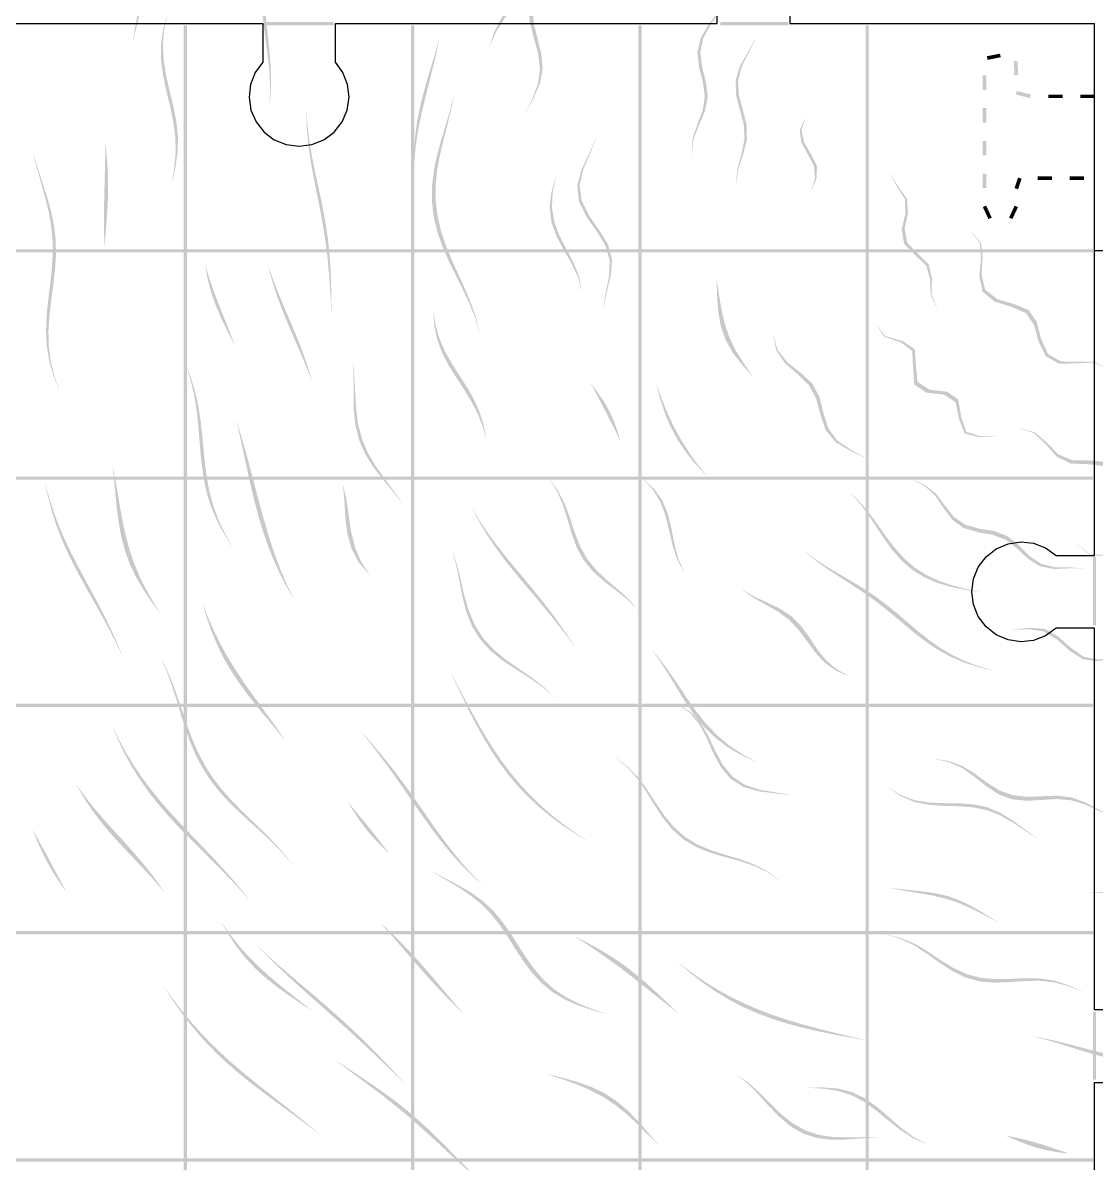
# Model space of a CAD drawing. Header units: millimetres. Extents: x 0 to 382, y 0 to 382.
# Drawn here: x 69.4 to 179.6, y 85.7 to 202.9 of the extents above; entities that cross this region are included whole.
import ezdxf

# ---------------------------------------------------------------- set-up
doc = ezdxf.new("R2010")
doc.units = ezdxf.units.MM
doc.layers.add('CUT', color=1, linetype='Continuous')
doc.layers.add('RASTER', color=7, linetype='Continuous')

msp = doc.modelspace()

# ---------------------------------------------------------------- hatches: boundary and pattern name
at = {"layer": 'RASTER'}
for points in [[(94.706, 194.575), (94.759, 196.085), (94.708, 197.603), (94.569, 199.133), (94.372, 200.677), (94.16, 202.233), (93.979, 203.798), (93.876, 205.364), (93.891, 206.921), (94.052, 208.459), (94.37, 209.97), (94.841, 211.448), (95.443, 212.892), (96.141, 214.303), (96.892, 215.69), (97.649, 217.062), (98.366, 218.435), (98.384, 218.429), (97.73, 217.04), (97.035, 215.652), (96.341, 214.254), (95.693, 212.835), (95.132, 211.387), (94.693, 209.907), (94.395, 208.398), (94.241, 206.864), (94.221, 205.313), (94.306, 203.756), (94.456, 202.199), (94.627, 200.651), (94.774, 199.116), (94.855, 197.593), (94.843, 196.08), (94.724, 194.574)], [(121.044, 193.686), (121.741, 195.183), (122.29, 196.665), (122.489, 198.164), (122.3, 199.709), (121.866, 201.306), (121.448, 202.931), (121.317, 204.531), (121.637, 206.053), (122.401, 207.47), (123.431, 208.799), (124.457, 210.099), (125.23, 211.448), (125.625, 212.907), (125.693, 214.487), (125.711, 214.48), (125.728, 212.873), (125.415, 211.391), (124.717, 210.025), (123.754, 208.715), (122.772, 207.382), (122.039, 205.967), (121.731, 204.451), (121.854, 202.862), (122.244, 201.251), (122.631, 199.667), (122.757, 198.136), (122.483, 196.649), (121.849, 195.177), (121.062, 193.686)], [(80.645, 200.977), (80.916, 202.518), (81.189, 204.055), (81.465, 205.589), (81.745, 207.12), (82.026, 208.65), (82.307, 210.179), (82.583, 211.708), (82.849, 213.24), (82.867, 213.236), (82.709, 211.684), (82.525, 210.141), (82.306, 208.605), (82.046, 207.076), (81.745, 205.552), (81.408, 204.029), (81.043, 202.504), (80.664, 200.975)], [(117.317, 200.497), (117.782, 201.944), (118.516, 203.337), (119.373, 204.686), (120.188, 206.019), (120.817, 207.374), (121.18, 208.783), (121.28, 210.264), (121.298, 210.259), (121.352, 208.74), (121.114, 207.305), (120.555, 205.942), (119.742, 204.616), (118.816, 203.286), (117.958, 201.919), (117.335, 200.494)], [(138.079, 189.433), (138.143, 190.926), (138.639, 192.404), (139.193, 193.853), (139.426, 195.302), (139.227, 196.791), (138.833, 198.327), (138.658, 199.861), (138.993, 201.319), (139.796, 202.67), (140.726, 203.96), (141.386, 205.293), (141.404, 205.287), (140.83, 203.933), (139.981, 202.628), (139.246, 201.27), (138.96, 199.811), (139.161, 198.282), (139.556, 196.755), (139.732, 195.277), (139.45, 193.84), (138.828, 192.399), (138.251, 190.926), (138.097, 189.433)], [(84.665, 186.449), (84.927, 188.021), (85.06, 189.581), (85.025, 191.137), (84.822, 192.697), (84.492, 194.267), (84.11, 195.85), (83.769, 197.444), (83.558, 199.042), (83.547, 200.631), (83.769, 202.201), (84.213, 203.742), (84.231, 203.74), (83.88, 202.189), (83.744, 200.613), (83.827, 199.022), (84.088, 197.425), (84.457, 195.835), (84.839, 194.257), (85.142, 192.692), (85.295, 191.137), (85.258, 189.584), (85.039, 188.024), (84.683, 186.45)], [(94.304, 202.974), (101.309, 202.974), (101.309, 202.648), (94.304, 202.648)], [(141.004, 202.974), (148.009, 202.974), (148.009, 202.648), (141.004, 202.648)], [(85.898, 202.648), (86.224, 202.648), (86.224, 179.624), (85.898, 179.624)], [(109.248, 202.648), (109.574, 202.648), (109.574, 179.624), (109.248, 179.624)], [(132.598, 202.648), (132.924, 202.648), (132.924, 179.624), (132.598, 179.624)], [(155.948, 202.648), (156.274, 202.648), (156.274, 179.624), (155.948, 179.624)], [(109.565, 188.48), (109.571, 189.925), (109.678, 191.368), (109.88, 192.806), (110.164, 194.234), (110.513, 195.651), (110.906, 197.055), (111.32, 198.447), (111.731, 199.829), (112.117, 201.205), (112.135, 201.202), (111.85, 199.816), (111.527, 198.428), (111.179, 197.035), (110.821, 195.634), (110.473, 194.222), (110.154, 192.8), (109.886, 191.367), (109.69, 189.926), (109.583, 188.481)], [(142.607, 186.317), (142.766, 187.859), (143.187, 189.394), (143.495, 190.899), (143.431, 192.394), (143.039, 193.914), (142.637, 195.465), (142.589, 197.007), (143.052, 198.486), (143.858, 199.887), (144.638, 201.258), (144.657, 201.254), (143.963, 199.867), (143.238, 198.458), (142.839, 196.977), (142.928, 195.439), (143.345, 193.896), (143.723, 192.386), (143.747, 190.9), (143.375, 189.401), (142.873, 187.867), (142.626, 186.319)], [(168.47, 199.085), (169.831, 199.359), (169.757, 199.725), (168.396, 199.452)], [(171.171, 198.956), (171.242, 197.509), (171.615, 197.528), (171.544, 198.975)], [(168.346, 195.993), (168.346, 197.487), (167.973, 197.487), (167.973, 195.993)], [(171.384, 195.521), (172.845, 195.158), (172.936, 195.52), (171.474, 195.884)], [(116.263, 171.208), (115.795, 172.668), (115.212, 174.107), (114.541, 175.537), (113.823, 176.975), (113.112, 178.431), (112.465, 179.915), (111.935, 181.43), (111.566, 182.976), (111.384, 184.545), (111.395, 186.128), (111.584, 187.715), (111.916, 189.295), (112.344, 190.86), (112.811, 192.408), (113.258, 193.939), (113.636, 195.459), (113.654, 195.458), (113.352, 193.936), (112.978, 192.406), (112.579, 190.861), (112.21, 189.302), (111.925, 187.73), (111.772, 186.152), (111.782, 184.578), (111.971, 183.017), (112.332, 181.479), (112.838, 179.968), (113.449, 178.486), (114.111, 177.027), (114.77, 175.584), (115.376, 174.143), (115.887, 172.691), (116.282, 171.213)], [(174.718, 195.152), (176.18, 195.152), (176.18, 195.526), (174.718, 195.526)], [(178.007, 195.152), (179.469, 195.152), (179.469, 195.526), (178.007, 195.526)], [(101.062, 173.246), (100.974, 174.73), (100.881, 176.208), (100.766, 177.677), (100.618, 179.139), (100.429, 180.594), (100.199, 182.046), (99.934, 183.498), (99.646, 184.953), (99.353, 186.413), (99.073, 187.881), (98.828, 189.358), (98.638, 190.841), (98.521, 192.329), (98.49, 193.819), (98.509, 193.819), (98.605, 192.328), (98.783, 190.841), (99.028, 189.361), (99.319, 187.89), (99.633, 186.428), (99.948, 184.973), (100.243, 183.524), (100.5, 182.076), (100.708, 180.627), (100.862, 179.171), (100.964, 177.707), (101.024, 176.231), (101.056, 174.745), (101.08, 173.25)], [(168.346, 192.63), (168.346, 194.125), (167.973, 194.125), (167.973, 192.63)], [(150.359, 185.641), (150.745, 186.932), (150.65, 188.156), (150.02, 189.358), (149.334, 190.593), (149.178, 191.861), (149.728, 193.105), (149.747, 193.104), (149.355, 191.858), (149.627, 190.597), (150.356, 189.372), (150.942, 188.178), (150.922, 186.95), (150.377, 185.643)], [(128.984, 173.395), (129.233, 175.144), (129.587, 176.883), (129.65, 178.523), (129.195, 180.051), (128.285, 181.519), (127.243, 183.004), (126.49, 184.561), (126.324, 186.193), (126.771, 187.859), (127.563, 189.506), (128.28, 191.112), (128.299, 191.112), (127.666, 189.509), (126.951, 187.868), (126.568, 186.212), (126.779, 184.591), (127.555, 183.044), (128.596, 181.566), (129.481, 180.102), (129.89, 178.572), (129.763, 176.923), (129.333, 175.17), (129.002, 173.4)], [(77.737, 179.888), (77.703, 181.408), (77.695, 182.928), (77.71, 184.446), (77.744, 185.963), (77.784, 187.477), (77.82, 188.988), (77.837, 190.498), (77.855, 190.498), (77.999, 188.992), (78.092, 187.487), (78.123, 185.98), (78.089, 184.469), (78.002, 182.95), (77.881, 181.424), (77.755, 179.89)], [(168.346, 189.268), (168.346, 190.762), (167.973, 190.762), (167.973, 189.268)], [(73.071, 165.212), (72.49, 166.659), (72.068, 168.143), (71.821, 169.662), (71.741, 171.209), (71.8, 172.772), (71.954, 174.341), (72.146, 175.906), (72.319, 177.458), (72.419, 178.994), (72.41, 180.514), (72.271, 182.02), (72.006, 183.519), (71.639, 185.017), (71.215, 186.521), (70.786, 188.033), (70.412, 189.556), (70.43, 189.557), (70.869, 188.035), (71.36, 186.526), (71.842, 185.028), (72.258, 183.535), (72.564, 182.043), (72.733, 180.543), (72.761, 179.029), (72.666, 177.498), (72.487, 175.949), (72.275, 174.386), (72.091, 172.817), (71.99, 171.25), (72.02, 169.698), (72.211, 168.17), (72.572, 166.675), (73.09, 165.216)], [(163.291, 173.565), (162.627, 174.898), (162.575, 176.534), (162.181, 177.946), (161.036, 179.034), (159.899, 180.188), (159.65, 181.673), (160.032, 183.3), (159.985, 184.768), (159.148, 186.089), (158.384, 187.475), (158.403, 187.477), (159.263, 186.107), (160.186, 184.809), (160.299, 183.367), (159.957, 181.765), (160.215, 180.298), (161.333, 179.154), (162.431, 178.06), (162.757, 176.628), (162.728, 174.955), (163.307, 173.575)], [(126.782, 175.362), (126.38, 176.794), (125.725, 178.18), (124.931, 179.558), (124.181, 180.968), (123.66, 182.431), (123.486, 183.946), (123.667, 185.491), (124.096, 187.037), (124.114, 187.038), (123.799, 185.502), (123.713, 183.97), (123.95, 182.468), (124.492, 181.015), (125.219, 179.608), (125.948, 178.224), (126.509, 176.823), (126.8, 175.367)], [(168.346, 185.906), (168.346, 187.4), (167.973, 187.4), (167.973, 185.906)], [(171.617, 186.992), (171.251, 185.903), (171.606, 185.784), (171.971, 186.874)], [(175.083, 187.12), (173.621, 187.12), (173.621, 186.746), (175.083, 186.746)], [(178.373, 187.12), (176.911, 187.12), (176.911, 186.746), (178.373, 186.746)], [(168.905, 182.88), (168.329, 184.117), (167.99, 183.959), (168.567, 182.722)], [(171.26, 184.107), (170.683, 182.881), (171.021, 182.722), (171.598, 183.948)], [(180.682, 167.415), (179.36, 167.99), (177.639, 167.898), (175.837, 167.874), (174.465, 168.618), (173.72, 170.157), (173.239, 171.864), (172.399, 173.082), (170.919, 173.714), (169.192, 174.255), (167.961, 175.275), (167.62, 176.892), (167.803, 178.718), (167.686, 180.282), (166.762, 181.458), (166.779, 181.465), (167.785, 180.327), (167.974, 178.81), (167.852, 177.032), (168.238, 175.465), (169.496, 174.489), (171.232, 173.984), (172.704, 173.376), (173.521, 172.167), (173.965, 170.452), (174.664, 168.888), (175.986, 168.1), (177.736, 168.066), (179.409, 168.087), (180.69, 167.432)], [(62.548, 179.624), (86.224, 179.624), (86.224, 179.298), (62.548, 179.298)], [(85.898, 179.624), (109.574, 179.624), (109.574, 179.298), (85.898, 179.298)], [(85.898, 179.298), (86.224, 179.298), (86.224, 156.274), (85.898, 156.274)], [(109.248, 179.624), (132.924, 179.624), (132.924, 179.298), (109.248, 179.298)], [(109.248, 179.298), (109.574, 179.298), (109.574, 156.274), (109.248, 156.274)], [(132.598, 179.624), (156.274, 179.624), (156.274, 179.298), (132.598, 179.298)], [(132.598, 179.298), (132.924, 179.298), (132.924, 156.274), (132.598, 156.274)], [(155.948, 179.624), (179.298, 179.624), (179.298, 179.298), (155.948, 179.298)], [(155.948, 179.298), (156.274, 179.298), (156.274, 156.274), (155.948, 156.274)], [(91.087, 169.829), (90.415, 171.143), (89.768, 172.473), (89.187, 173.825), (88.705, 175.202), (88.339, 176.603), (88.094, 178.024), (88.112, 178.026), (88.517, 176.628), (88.998, 175.248), (89.522, 173.882), (90.06, 172.527), (90.591, 171.178), (91.105, 169.833)], [(99.065, 166.048), (98.504, 167.5), (97.897, 168.948), (97.266, 170.399), (96.635, 171.859), (96.03, 173.336), (95.473, 174.831), (94.984, 176.346), (94.578, 177.881), (94.597, 177.884), (95.121, 176.367), (95.709, 174.871), (96.332, 173.392), (96.96, 171.926), (97.566, 170.465), (98.13, 169.003), (98.638, 167.535), (99.083, 166.053)], [(144.374, 166.547), (143.301, 167.703), (142.335, 168.936), (141.571, 170.277), (141.062, 171.728), (140.793, 173.262), (140.69, 174.833), (140.639, 176.397), (140.657, 176.402), (140.896, 174.9), (141.147, 173.387), (141.494, 171.896), (141.999, 170.457), (142.676, 169.091), (143.496, 167.798), (144.39, 166.555)], [(116.964, 160.169), (116.571, 161.522), (116.051, 162.822), (115.398, 164.075), (114.642, 165.3), (113.84, 166.523), (113.069, 167.77), (112.407, 169.061), (111.915, 170.406), (111.626, 171.806), (111.535, 173.249), (111.553, 173.253), (111.76, 171.839), (112.153, 170.469), (112.727, 169.15), (113.44, 167.881), (114.227, 166.646), (115.008, 165.424), (115.711, 164.187), (116.282, 162.909), (116.7, 161.573), (116.981, 160.177)], [(169.518, 160.456), (167.676, 160.315), (166.133, 160.682), (165.541, 162.199), (165.199, 163.901), (164.023, 164.686), (162.182, 164.898), (160.941, 165.732), (160.814, 167.474), (160.738, 169.164), (159.586, 170.053), (157.872, 170.636), (157.055, 171.825), (157.072, 171.834), (157.981, 170.704), (159.778, 170.182), (160.997, 169.351), (161.12, 167.712), (161.27, 166.009), (162.512, 165.197), (164.331, 164.987), (165.466, 164.181), (165.753, 162.439), (166.28, 160.861), (167.754, 160.418), (169.529, 160.472)], [(155.886, 158.206), (154.345, 158.942), (152.874, 159.794), (151.849, 161.035), (151.299, 162.621), (150.871, 164.251), (150.133, 165.647), (148.966, 166.787), (147.684, 167.897), (146.768, 169.233), (146.437, 170.85), (146.454, 170.858), (146.889, 169.293), (147.896, 168.011), (149.247, 166.949), (150.455, 165.847), (151.201, 164.472), (151.606, 162.841), (152.106, 161.232), (153.061, 159.946), (154.447, 159.032), (155.9, 158.219)], [(90.868, 149.084), (90.046, 150.357), (89.33, 151.679), (88.742, 153.053), (88.289, 154.479), (87.963, 155.945), (87.741, 157.442), (87.59, 158.953), (87.47, 160.464), (87.338, 161.963), (87.159, 163.442), (86.904, 164.895), (86.559, 166.325), (86.126, 167.735), (86.144, 167.739), (86.654, 166.348), (87.071, 164.938), (87.39, 163.503), (87.619, 162.042), (87.786, 160.557), (87.923, 159.056), (88.072, 157.55), (88.274, 156.052), (88.564, 154.577), (88.966, 153.137), (89.491, 151.741), (90.137, 150.393), (90.885, 149.092)], [(108.325, 153.515), (107.364, 154.76), (106.343, 155.995), (105.363, 157.263), (104.527, 158.6), (103.907, 160.026), (103.528, 161.538), (103.362, 163.112), (103.331, 164.716), (103.331, 166.314), (103.256, 167.877), (103.274, 167.882), (103.436, 166.344), (103.513, 164.771), (103.605, 163.19), (103.809, 161.632), (104.2, 160.131), (104.804, 158.705), (105.6, 157.356), (106.518, 156.067), (107.464, 154.804), (108.342, 153.522)], [(130.722, 159.948), (130.249, 160.944), (129.753, 161.928), (129.249, 162.908), (128.741, 163.889), (128.228, 164.871), (127.701, 165.851), (127.718, 165.857), (128.404, 164.945), (129.032, 164.017), (129.58, 163.059), (130.04, 162.064), (130.42, 161.029), (130.739, 159.957)], [(139.574, 156.381), (138.512, 157.515), (137.533, 158.714), (136.666, 159.989), (135.929, 161.342), (135.326, 162.763), (134.843, 164.235), (134.452, 165.738), (134.469, 165.746), (134.974, 164.298), (135.546, 162.875), (136.196, 161.486), (136.929, 160.139), (137.744, 158.841), (138.635, 157.593), (139.589, 156.392)], [(97.153, 143.742), (96.42, 145.024), (95.747, 146.337), (95.135, 147.679), (94.585, 149.049), (94.095, 150.442), (93.66, 151.855), (93.27, 153.281), (92.917, 154.717), (92.59, 156.157), (92.277, 157.597), (91.968, 159.033), (91.652, 160.462), (91.321, 161.884), (91.339, 161.889), (91.769, 160.498), (92.177, 159.1), (92.567, 157.695), (92.944, 156.283), (93.314, 154.865), (93.689, 153.443), (94.076, 152.023), (94.486, 150.606), (94.929, 149.199), (95.414, 147.806), (95.946, 146.43), (96.53, 145.078), (97.17, 143.751)], [(194.574, 155.809), (193.019, 155.011), (191.395, 154.799), (189.781, 155.346), (188.208, 155.851), (186.583, 155.688), (184.885, 155.296), (183.266, 155.549), (181.828, 156.508), (180.405, 157.35), (178.78, 157.547), (177.06, 157.603), (175.586, 158.309), (174.432, 159.618), (173.231, 160.737), (171.686, 161.269), (171.696, 161.284), (173.289, 160.836), (174.528, 159.799), (175.709, 158.569), (177.199, 157.934), (178.924, 157.937), (180.543, 157.783), (181.952, 156.966), (183.369, 156.012), (184.963, 155.743), (186.636, 156.099), (188.238, 156.209), (189.792, 155.633), (191.393, 155.004), (193.013, 155.125), (194.573, 155.828)], [(83.453, 142.25), (82.566, 143.431), (81.74, 144.647), (81.004, 145.907), (80.381, 147.217), (79.88, 148.577), (79.499, 149.98), (79.224, 151.418), (79.029, 152.877), (78.882, 154.344), (78.745, 155.807), (78.584, 157.255), (78.602, 157.26), (78.885, 155.851), (79.133, 154.427), (79.372, 152.994), (79.632, 151.562), (79.939, 150.142), (80.318, 148.744), (80.783, 147.377), (81.34, 146.045), (81.984, 144.75), (82.701, 143.49), (83.47, 142.257)], [(62.548, 156.274), (86.224, 156.274), (86.224, 155.948), (62.548, 155.948)], [(85.898, 156.274), (109.574, 156.274), (109.574, 155.948), (85.898, 155.948)], [(85.898, 155.948), (86.224, 155.948), (86.224, 132.924), (85.898, 132.924)], [(109.248, 156.274), (132.924, 156.274), (132.924, 155.948), (109.248, 155.948)], [(109.248, 155.948), (109.574, 155.948), (109.574, 132.924), (109.248, 132.924)], [(132.527, 142.604), (131.473, 143.64), (130.288, 144.584), (129.067, 145.519), (127.929, 146.534), (126.978, 147.691), (126.258, 149.004), (125.736, 150.435), (125.312, 151.911), (124.859, 153.353), (124.271, 154.707), (123.506, 155.963), (123.522, 155.972), (124.374, 154.763), (125.039, 153.456), (125.555, 152.055), (126.021, 150.613), (126.564, 149.202), (127.28, 147.895), (128.204, 146.728), (129.294, 145.687), (130.453, 144.71), (131.564, 143.713), (132.541, 142.616)], [(132.598, 156.274), (156.274, 156.274), (156.274, 155.948), (132.598, 155.948)], [(132.598, 155.948), (132.924, 155.948), (132.924, 132.924), (132.598, 132.924)], [(137.261, 146.496), (136.565, 147.816), (136.091, 149.292), (135.735, 150.826), (135.363, 152.318), (134.849, 153.688), (134.113, 154.9), (133.136, 155.964), (133.152, 155.974), (134.234, 154.977), (135.052, 153.823), (135.608, 152.488), (135.976, 151.002), (136.285, 149.439), (136.677, 147.905), (137.276, 146.508)], [(155.948, 156.274), (179.298, 156.274), (179.298, 155.948), (155.948, 155.948)], [(155.948, 155.948), (156.274, 155.948), (156.274, 132.924), (155.948, 132.924)], [(178.373, 146.825), (176.878, 146.84), (175.325, 146.773), (173.869, 147.053), (172.612, 147.84), (171.494, 148.893), (170.331, 149.788), (168.975, 150.293), (167.466, 150.561), (166.016, 150.985), (164.831, 151.85), (163.918, 153.089), (163.062, 154.353), (162.002, 155.32), (160.675, 155.971), (160.688, 155.985), (162.07, 155.404), (163.178, 154.506), (164.074, 153.307), (165.015, 152.125), (166.217, 151.306), (167.672, 150.914), (169.174, 150.661), (170.514, 150.153), (171.654, 149.237), (172.743, 148.145), (173.967, 147.303), (175.39, 146.954), (176.911, 146.942), (178.378, 146.843)], [(79.604, 137.778), (78.965, 139.124), (78.29, 140.454), (77.583, 141.771), (76.852, 143.083), (76.111, 144.394), (75.376, 145.712), (74.664, 147.045), (73.994, 148.398), (73.38, 149.774), (72.835, 151.178), (72.366, 152.607), (71.975, 154.061), (71.657, 155.535), (71.675, 155.54), (72.063, 154.088), (72.521, 152.657), (73.048, 151.249), (73.639, 149.865), (74.284, 148.503), (74.97, 147.161), (75.68, 145.832), (76.398, 144.51), (77.105, 143.189), (77.789, 141.861), (78.439, 140.52), (79.049, 139.163), (79.621, 137.786)], [(104.96, 146.182), (103.895, 147.441), (103.129, 148.858), (102.686, 150.425), (102.49, 152.093), (102.397, 153.786), (102.236, 155.432), (102.253, 155.439), (102.608, 153.875), (102.84, 152.247), (103.084, 150.609), (103.475, 149.023), (104.1, 147.543), (104.977, 146.191)], [(167.681, 144.371), (166.221, 144.633), (164.754, 144.935), (163.325, 145.346), (161.976, 145.921), (160.742, 146.687), (159.64, 147.642), (158.666, 148.753), (157.792, 149.963), (156.976, 151.207), (156.165, 152.424), (155.306, 153.563), (154.363, 154.6), (154.376, 154.613), (155.378, 153.637), (156.287, 152.559), (157.139, 151.398), (157.983, 150.198), (158.869, 149.018), (159.843, 147.923), (160.931, 146.964), (162.14, 146.175), (163.455, 145.559), (164.845, 145.093), (166.27, 144.724), (167.69, 144.388)], [(126.036, 138.837), (125.169, 140.001), (124.28, 141.148), (123.368, 142.279), (122.436, 143.4), (121.491, 144.517), (120.544, 145.64), (119.607, 146.777), (118.695, 147.937), (117.824, 149.127), (117.005, 150.353), (116.251, 151.618), (115.569, 152.922), (115.586, 152.931), (116.339, 151.664), (117.158, 150.437), (118.031, 149.246), (118.944, 148.085), (119.879, 146.946), (120.822, 145.819), (121.757, 144.695), (122.673, 143.565), (123.562, 142.419), (124.42, 141.252), (125.247, 140.062), (126.051, 138.848)], [(203.643, 148.476), (202.051, 147.997), (200.25, 148.472), (198.574, 148.597), (197.072, 147.67), (195.525, 146.66), (193.845, 146.769), (192.164, 147.623), (190.541, 147.828), (188.881, 147.06), (187.181, 146.554), (185.584, 147.246), (184.095, 148.378), (182.496, 148.64), (180.705, 148.128), (179.002, 148.182), (177.633, 149.367), (177.639, 149.385), (179.023, 148.256), (180.737, 148.258), (182.533, 148.822), (184.133, 148.606), (185.617, 147.512), (187.207, 146.849), (188.897, 147.373), (190.545, 148.147), (192.157, 147.936), (193.827, 147.064), (195.498, 146.927), (197.041, 147.898), (198.542, 148.779), (200.222, 148.602), (202.032, 148.072), (203.638, 148.494)], [(123.933, 133.631), (122.765, 134.649), (121.451, 135.563), (120.06, 136.437), (118.685, 137.347), (117.423, 138.363), (116.355, 139.53), (115.524, 140.864), (114.929, 142.347), (114.518, 143.931), (114.204, 145.554), (113.883, 147.15), (113.455, 148.668), (113.471, 148.677), (113.968, 147.199), (114.351, 145.641), (114.717, 144.054), (115.166, 142.499), (115.784, 141.037), (116.62, 139.713), (117.676, 138.544), (118.911, 137.515), (120.245, 136.579), (121.584, 135.669), (122.84, 134.711), (123.947, 133.643)], [(168.989, 136.346), (167.568, 136.687), (166.178, 137.125), (164.837, 137.683), (163.556, 138.365), (162.338, 139.159), (161.175, 140.037), (160.051, 140.963), (158.944, 141.898), (157.832, 142.81), (156.697, 143.679), (155.527, 144.501), (154.327, 145.289), (153.108, 146.065), (151.895, 146.863), (150.717, 147.712), (149.602, 148.639), (149.615, 148.653), (150.78, 147.78), (152.003, 146.985), (153.256, 146.241), (154.506, 145.512), (155.73, 144.767), (156.913, 143.977), (158.054, 143.131), (159.162, 142.23), (160.256, 141.295), (161.361, 140.355), (162.5, 139.451), (163.689, 138.619), (164.938, 137.888), (166.247, 137.274), (167.605, 136.772), (168.996, 136.363)], [(179.298, 148.009), (179.624, 148.009), (179.624, 141.004), (179.298, 141.004)], [(154.225, 135.784), (152.892, 136.336), (151.736, 137.154), (150.763, 138.211), (149.902, 139.394), (149.041, 140.55), (148.073, 141.562), (146.949, 142.393), (145.702, 143.102), (144.435, 143.812), (143.279, 144.652), (143.292, 144.665), (144.544, 143.922), (145.894, 143.305), (147.203, 142.672), (148.362, 141.894), (149.336, 140.905), (150.176, 139.738), (150.991, 138.511), (151.901, 137.379), (152.981, 136.464), (154.235, 135.8)], [(96.296, 129.161), (95.355, 130.32), (94.395, 131.474), (93.436, 132.634), (92.499, 133.814), (91.606, 135.025), (90.776, 136.276), (90.025, 137.573), (89.358, 138.915), (88.776, 140.298), (88.27, 141.715), (87.825, 143.156), (87.842, 143.164), (88.396, 141.775), (88.999, 140.409), (89.661, 139.07), (90.384, 137.763), (91.163, 136.488), (91.99, 135.241), (92.85, 134.018), (93.728, 132.809), (94.607, 131.604), (95.472, 130.395), (96.311, 129.171)], [(181.482, 137.725), (179.819, 137.303), (178.26, 137.502), (176.878, 138.394), (175.602, 139.54), (174.262, 140.358), (172.729, 140.59), (171.05, 140.502), (171.057, 140.519), (172.785, 140.743), (174.349, 140.621), (175.701, 139.866), (176.967, 138.723), (178.324, 137.772), (179.852, 137.461), (181.486, 137.743)], [(144.649, 126.987), (143.179, 127.654), (141.798, 128.456), (140.531, 129.411), (139.388, 130.516), (138.366, 131.752), (137.444, 133.08), (136.589, 134.458), (135.758, 135.838), (134.908, 137.179), (134.002, 138.451), (134.016, 138.464), (135.003, 137.27), (135.922, 136.002), (136.805, 134.683), (137.691, 133.347), (138.62, 132.037), (139.624, 130.793), (140.729, 129.652), (141.941, 128.638), (143.258, 127.758), (144.66, 127.002)], [(97.008, 116.458), (96.037, 117.586), (94.994, 118.662), (93.892, 119.7), (92.759, 120.724), (91.627, 121.759), (90.531, 122.828), (89.507, 123.954), (88.58, 125.149), (87.768, 126.42), (87.072, 127.763), (86.483, 129.165), (85.978, 130.61), (85.523, 132.075), (85.081, 133.538), (84.616, 134.98), (84.094, 136.386), (83.496, 137.749), (83.512, 137.757), (84.165, 136.422), (84.738, 135.044), (85.251, 133.63), (85.734, 132.193), (86.223, 130.751), (86.755, 129.326), (87.36, 127.938), (88.063, 126.605), (88.873, 125.338), (89.788, 124.14), (90.792, 123.005), (91.859, 121.921), (92.956, 120.865), (94.048, 119.815), (95.104, 118.745), (96.1, 117.635), (97.022, 116.47)], [(127.375, 118.797), (126.079, 119.591), (124.817, 120.434), (123.598, 121.333), (122.432, 122.293), (121.325, 123.316), (120.281, 124.404), (119.304, 125.552), (118.393, 126.757), (117.546, 128.011), (116.757, 129.307), (116.018, 130.635), (115.319, 131.984), (114.65, 133.344), (113.999, 134.707), (113.354, 136.063), (113.369, 136.073), (114.063, 134.753), (114.759, 133.426), (115.467, 132.099), (116.199, 130.781), (116.963, 129.479), (117.768, 128.202), (118.622, 126.959), (119.529, 125.758), (120.494, 124.604), (121.517, 123.503), (122.596, 122.457), (123.729, 121.468), (124.91, 120.533), (126.132, 119.65), (127.387, 118.811)], [(62.548, 132.924), (86.224, 132.924), (86.224, 132.598), (62.548, 132.598)], [(85.898, 132.924), (109.574, 132.924), (109.574, 132.598), (85.898, 132.598)], [(85.898, 132.598), (86.224, 132.598), (86.224, 109.574), (85.898, 109.574)], [(109.248, 132.924), (132.924, 132.924), (132.924, 132.598), (109.248, 132.598)], [(109.248, 132.598), (109.574, 132.598), (109.574, 109.574), (109.248, 109.574)], [(132.598, 132.924), (156.274, 132.924), (156.274, 132.598), (132.598, 132.598)], [(132.598, 132.598), (132.924, 132.598), (132.924, 109.574), (132.598, 109.574)], [(148.321, 123.538), (146.644, 123.725), (144.948, 123.935), (143.386, 124.384), (142.078, 125.208), (141.062, 126.417), (140.28, 127.897), (139.595, 129.453), (138.834, 130.88), (137.856, 132.032), (136.599, 132.877), (136.612, 132.891), (137.932, 132.117), (138.965, 131.03), (139.766, 129.659), (140.475, 128.14), (141.262, 126.675), (142.264, 125.457), (143.542, 124.602), (145.061, 124.1), (146.707, 123.82), (148.331, 123.554)], [(155.948, 132.924), (179.298, 132.924), (179.298, 132.598), (155.948, 132.598)], [(155.948, 132.598), (156.274, 132.598), (156.274, 109.574), (155.948, 109.574)], [(92.593, 112.806), (91.596, 113.928), (90.566, 115.027), (89.507, 116.11), (88.428, 117.185), (87.34, 118.261), (86.255, 119.347), (85.186, 120.452), (84.148, 121.584), (83.154, 122.751), (82.214, 123.958), (81.338, 125.208), (80.533, 126.502), (79.802, 127.84), (79.146, 129.218), (78.56, 130.632), (78.577, 130.64), (79.23, 129.264), (79.95, 127.924), (80.738, 126.622), (81.591, 125.36), (82.504, 124.137), (83.468, 122.95), (84.474, 121.796), (85.51, 120.667), (86.562, 119.557), (87.618, 118.457), (88.667, 117.358), (89.697, 116.251), (90.701, 115.13), (91.672, 113.987), (92.608, 112.817)], [(116.541, 114.337), (115.395, 115.39), (114.304, 116.499), (113.268, 117.66), (112.284, 118.867), (111.343, 120.109), (110.435, 121.375), (109.547, 122.652), (108.666, 123.929), (107.78, 125.199), (106.881, 126.454), (105.963, 127.694), (105.025, 128.919), (104.071, 130.134), (104.086, 130.145), (105.106, 128.977), (106.103, 127.798), (107.073, 126.601), (108.011, 125.382), (108.923, 124.139), (109.816, 122.878), (110.701, 121.605), (111.591, 120.33), (112.501, 119.066), (113.444, 117.826), (114.429, 116.62), (115.465, 115.46), (116.554, 114.35)], [(147.097, 114.778), (145.854, 115.624), (144.493, 116.275), (143.023, 116.768), (141.487, 117.186), (139.954, 117.638), (138.498, 118.227), (137.184, 119.026), (136.041, 120.056), (135.061, 121.281), (134.193, 122.623), (133.36, 123.98), (132.476, 125.256), (131.472, 126.383), (130.316, 127.343), (130.329, 127.357), (131.528, 126.444), (132.57, 125.362), (133.487, 124.129), (134.347, 122.808), (135.233, 121.495), (136.222, 120.289), (137.365, 119.269), (138.671, 118.467), (140.11, 117.863), (141.621, 117.385), (143.129, 116.932), (144.568, 116.395), (145.896, 115.694), (147.106, 114.794)], [(181.28, 121.312), (179.875, 121.94), (178.491, 122.583), (177.079, 123.014), (175.603, 123.14), (174.064, 123.048), (172.505, 122.959), (170.996, 123.112), (169.594, 123.637), (168.306, 124.487), (167.083, 125.468), (165.839, 126.335), (164.498, 126.93), (163.039, 127.254), (163.046, 127.271), (164.542, 127.037), (165.915, 126.529), (167.183, 125.739), (168.421, 124.823), (169.715, 124.018), (171.117, 123.518), (172.617, 123.367), (174.161, 123.436), (175.682, 123.486), (177.137, 123.298), (178.529, 122.788), (179.894, 122.055), (181.282, 121.33)], [(83.865, 113.592), (82.848, 114.782), (81.786, 115.945), (80.696, 117.096), (79.603, 118.251), (78.53, 119.428), (77.502, 120.64), (76.541, 121.898), (75.661, 123.21), (74.872, 124.576), (74.888, 124.585), (75.81, 123.297), (76.804, 122.058), (77.85, 120.855), (78.92, 119.676), (79.99, 118.504), (81.036, 117.323), (82.04, 116.119), (82.989, 114.881), (83.88, 113.603)], [(173.639, 119.057), (172.334, 119.883), (171.056, 120.732), (169.762, 121.468), (168.414, 121.996), (166.986, 122.29), (165.483, 122.401), (163.933, 122.441), (162.388, 122.548), (160.909, 122.852), (159.544, 123.431), (158.317, 124.296), (158.325, 124.313), (159.588, 123.526), (160.982, 123.019), (162.484, 122.777), (164.041, 122.714), (165.594, 122.7), (167.092, 122.59), (168.505, 122.275), (169.835, 121.704), (171.106, 120.907), (172.361, 119.983), (173.643, 119.076)], [(106.951, 117.593), (106.146, 118.362), (105.376, 119.162), (104.655, 120.005), (103.988, 120.892), (103.371, 121.817), (102.791, 122.77), (102.806, 122.781), (103.511, 121.928), (104.219, 121.078), (104.918, 120.221), (105.604, 119.353), (106.282, 118.478), (106.966, 117.606)], [(73.776, 113.655), (73.096, 114.624), (72.455, 115.619), (71.866, 116.647), (71.332, 117.708), (70.849, 118.797), (70.403, 119.905), (70.419, 119.915), (70.985, 118.879), (71.555, 117.844), (72.12, 116.805), (72.676, 115.76), (73.229, 114.71), (73.792, 113.665)], [(129.297, 101.049), (127.829, 101.47), (126.39, 101.954), (125.024, 102.555), (123.768, 103.314), (122.64, 104.243), (121.64, 105.328), (120.747, 106.533), (119.923, 107.804), (119.117, 109.08), (118.281, 110.304), (117.368, 111.432), (116.352, 112.443), (115.224, 113.339), (114, 114.144), (112.716, 114.902), (111.423, 115.665), (111.437, 115.678), (112.792, 114.975), (114.133, 114.277), (115.409, 113.529), (116.581, 112.684), (117.632, 111.717), (118.568, 110.622), (119.417, 109.422), (120.223, 108.156), (121.038, 106.883), (121.91, 105.662), (122.88, 104.548), (123.97, 103.578), (125.183, 102.768), (126.501, 102.106), (127.89, 101.557), (129.308, 101.064)], [(169.446, 110.531), (168.152, 111.214), (166.861, 111.872), (165.552, 112.443), (164.206, 112.896), (162.817, 113.23), (161.39, 113.48), (159.944, 113.708), (158.506, 113.984), (158.513, 114.001), (159.993, 113.83), (161.471, 113.693), (162.916, 113.503), (164.308, 113.192), (165.642, 112.72), (166.928, 112.089), (168.188, 111.341), (169.45, 110.549)], [(194.411, 113.141), (192.856, 113.439), (191.313, 113.761), (189.782, 114.012), (188.255, 114.124), (186.721, 114.076), (185.171, 113.898), (183.604, 113.666), (182.027, 113.477), (180.455, 113.429), (178.905, 113.59), (178.908, 113.609), (180.47, 113.538), (182.05, 113.669), (183.629, 113.923), (185.194, 114.198), (186.739, 114.391), (188.266, 114.424), (189.787, 114.27), (191.313, 113.954), (192.853, 113.549), (194.411, 113.159)], [(99.05, 101.394), (97.825, 102.205), (96.603, 103.028), (95.408, 103.888), (94.266, 104.802), (93.194, 105.785), (92.206, 106.844), (91.308, 107.981), (90.5, 109.189), (89.77, 110.455), (89.784, 110.467), (90.61, 109.279), (91.502, 108.142), (92.459, 107.06), (93.477, 106.032), (94.547, 105.052), (95.655, 104.112), (96.787, 103.2), (97.928, 102.303), (99.063, 101.407)], [(114.571, 101.12), (113.454, 102.223), (112.362, 103.351), (111.295, 104.501), (110.248, 105.668), (109.217, 106.846), (108.195, 108.029), (107.174, 109.208), (106.144, 110.376), (106.158, 110.389), (107.283, 109.315), (108.383, 108.218), (109.456, 107.092), (110.502, 105.936), (111.527, 104.752), (112.54, 103.549), (113.555, 102.338), (114.583, 101.134)], [(62.548, 109.574), (86.224, 109.574), (86.224, 109.248), (62.548, 109.248)], [(85.898, 109.574), (109.574, 109.574), (109.574, 109.248), (85.898, 109.248)], [(85.898, 109.248), (86.224, 109.248), (86.224, 86.224), (85.898, 86.224)], [(109.248, 109.574), (132.924, 109.574), (132.924, 109.248), (109.248, 109.248)], [(109.248, 109.248), (109.574, 109.248), (109.574, 86.224), (109.248, 86.224)], [(136.652, 101.178), (135.484, 102.068), (134.333, 102.978), (133.19, 103.893), (132.046, 104.8), (130.892, 105.687), (129.722, 106.549), (128.533, 107.386), (127.325, 108.201), (126.104, 109.002), (126.116, 109.017), (127.428, 108.334), (128.712, 107.626), (129.955, 106.871), (131.151, 106.054), (132.3, 105.17), (133.41, 104.224), (134.495, 103.23), (135.573, 102.211), (136.661, 101.194)], [(132.598, 109.574), (156.274, 109.574), (156.274, 109.248), (132.598, 109.248)], [(132.598, 109.248), (132.924, 109.248), (132.924, 86.224), (132.598, 86.224)], [(155.948, 109.574), (179.298, 109.574), (179.298, 109.248), (155.948, 109.248)], [(155.948, 109.248), (156.274, 109.248), (156.274, 86.224), (155.948, 86.224)], [(178.168, 103.382), (176.744, 103.932), (175.299, 104.312), (173.815, 104.471), (172.284, 104.441), (170.722, 104.328), (169.159, 104.275), (167.633, 104.412), (166.174, 104.819), (164.798, 105.493), (163.491, 106.354), (162.217, 107.27), (160.93, 108.104), (159.585, 108.754), (158.16, 109.192), (158.167, 109.21), (159.621, 108.846), (160.99, 108.267), (162.296, 107.499), (163.583, 106.638), (164.898, 105.819), (166.277, 105.173), (167.731, 104.777), (169.249, 104.632), (170.801, 104.661), (172.348, 104.733), (173.862, 104.708), (175.331, 104.483), (176.76, 104.03), (178.17, 103.4)], [(108.631, 93.877), (107.572, 94.907), (106.511, 95.932), (105.445, 96.949), (104.371, 97.956), (103.288, 98.953), (102.195, 99.942), (101.095, 100.924), (99.989, 101.904), (98.881, 102.886), (97.776, 103.874), (96.679, 104.873), (95.597, 105.889), (94.533, 106.927), (93.495, 107.989), (93.509, 108.001), (94.602, 106.987), (95.716, 105.996), (96.844, 105.023), (97.977, 104.061), (99.107, 103.102), (100.23, 102.14), (101.339, 101.169), (102.431, 100.183), (103.504, 99.18), (104.558, 98.156), (105.595, 97.113), (106.618, 96.052), (107.632, 94.976), (108.643, 93.891)], [(155.814, 98.378), (154.227, 98.668), (152.632, 98.966), (151.035, 99.29), (149.446, 99.655), (147.873, 100.076), (146.323, 100.567), (144.805, 101.138), (143.327, 101.795), (141.894, 102.542), (140.511, 103.378), (139.18, 104.299), (137.901, 105.297), (136.672, 106.361), (136.682, 106.377), (137.959, 105.389), (139.28, 104.465), (140.646, 103.611), (142.054, 102.83), (143.502, 102.123), (144.985, 101.488), (146.497, 100.92), (148.032, 100.412), (149.583, 99.955), (151.143, 99.536), (152.706, 99.145), (154.267, 98.769), (155.821, 98.395)], [(99.739, 88.764), (98.583, 89.651), (97.41, 90.524), (96.227, 91.391), (95.04, 92.26), (93.858, 93.14), (92.689, 94.039), (91.543, 94.966), (90.429, 95.928), (89.352, 96.929), (88.32, 97.975), (87.337, 99.064), (86.404, 100.198), (85.52, 101.373), (84.682, 102.583), (83.886, 103.824), (83.9, 103.836), (84.749, 102.639), (85.635, 101.47), (86.562, 100.335), (87.532, 99.237), (88.543, 98.176), (89.593, 97.152), (90.677, 96.162), (91.789, 95.203), (92.922, 94.269), (94.069, 93.352), (95.221, 92.446), (96.371, 91.543), (97.513, 90.634), (98.641, 89.715), (99.751, 88.778)], [(179.298, 101.309), (179.624, 101.309), (179.624, 94.304), (179.298, 94.304)], [(192.392, 96.632), (190.902, 96.365), (189.403, 96.13), (187.898, 95.959), (186.391, 95.878), (184.886, 95.904), (183.387, 96.044), (181.9, 96.293), (180.427, 96.633), (178.968, 97.04), (177.521, 97.484), (176.082, 97.934), (174.646, 98.361), (173.207, 98.744), (173.211, 98.762), (174.666, 98.472), (176.114, 98.133), (177.561, 97.762), (179.012, 97.381), (180.471, 97.018), (181.94, 96.701), (183.421, 96.453), (184.911, 96.291), (186.408, 96.221), (187.908, 96.239), (189.407, 96.332), (190.902, 96.478), (192.392, 96.651)], [(116.51, 83.751), (115.358, 84.732), (114.231, 85.742), (113.12, 86.768), (112.016, 87.796), (110.908, 88.815), (109.79, 89.816), (108.654, 90.793), (107.498, 91.744), (106.319, 92.67), (105.122, 93.578), (103.913, 94.475), (102.699, 95.372), (101.491, 96.282), (101.504, 96.295), (102.772, 95.451), (104.04, 94.616), (105.297, 93.775), (106.53, 92.915), (107.732, 92.022), (108.899, 91.091), (110.031, 90.117), (111.133, 89.102), (112.212, 88.052), (113.278, 86.979), (114.343, 85.896), (115.42, 84.819), (116.52, 83.766)], [(134.681, 87.576), (133.568, 88.676), (132.466, 89.775), (131.342, 90.815), (130.165, 91.755), (128.916, 92.571), (127.586, 93.262), (126.183, 93.85), (124.727, 94.373), (123.249, 94.884), (123.26, 94.899), (124.812, 94.497), (126.331, 94.071), (127.779, 93.558), (129.129, 92.909), (130.374, 92.095), (131.522, 91.118), (132.6, 90.006), (133.642, 88.808), (134.69, 87.592)], [(157.211, 88.368), (155.657, 88.285), (154.073, 88.164), (152.503, 88.133), (150.995, 88.301), (149.586, 88.741), (148.295, 89.469), (147.117, 90.445), (146.023, 91.579), (144.966, 92.754), (143.889, 93.852), (142.74, 94.776), (142.749, 94.793), (143.944, 93.964), (145.06, 92.955), (146.148, 91.855), (147.262, 90.775), (148.447, 89.829), (149.733, 89.103), (151.127, 88.637), (152.61, 88.416), (154.148, 88.373), (155.698, 88.402), (157.217, 88.386)], [(162.164, 87.72), (160.779, 88.318), (159.476, 89.165), (158.234, 90.157), (157.011, 91.161), (155.764, 92.049), (154.452, 92.729), (153.05, 93.165), (151.558, 93.385), (149.999, 93.473), (150.007, 93.49), (151.609, 93.511), (153.137, 93.389), (154.563, 93.026), (155.885, 92.386), (157.127, 91.5), (158.332, 90.458), (159.548, 89.394), (160.817, 88.449), (162.169, 87.738)], [(176.798, 86.72), (175.693, 86.847), (174.598, 87.041), (173.518, 87.317), (172.454, 87.673), (171.406, 88.093), (170.369, 88.545), (170.372, 88.563), (171.453, 88.34), (172.529, 88.087), (173.599, 87.793), (174.664, 87.456), (175.73, 87.095), (176.8, 86.738)], [(62.548, 86.224), (86.224, 86.224), (86.224, 85.898), (62.548, 85.898)], [(85.898, 86.224), (109.574, 86.224), (109.574, 85.898), (85.898, 85.898)], [(85.898, 85.898), (86.224, 85.898), (86.224, 62.874), (85.898, 62.874)], [(109.248, 86.224), (132.924, 86.224), (132.924, 85.898), (109.248, 85.898)], [(109.248, 85.898), (109.574, 85.898), (109.574, 62.874), (109.248, 62.874)], [(132.598, 86.224), (156.274, 86.224), (156.274, 85.898), (132.598, 85.898)], [(132.598, 85.898), (132.924, 85.898), (132.924, 62.874), (132.598, 62.874)], [(155.948, 86.224), (179.298, 86.224), (179.298, 85.898), (155.948, 85.898)], [(155.948, 85.898), (156.274, 85.898), (156.274, 62.874), (155.948, 62.874)]]:
    msp.add_hatch(color=7, dxfattribs=at).paths.add_polyline_path(points)

# ---------------------------------------------------------------- linework, layer by layer
at = {"layer": 'CUT'}
for points in [[(54.772, 202.811), (94, 202.811), (94, 198.865), (93.223, 197.792), (92.745, 196.557), (92.6, 195.24), (92.796, 193.93), (93.321, 192.714), (94.139, 191.672), (95.196, 190.874), (96.422, 190.373), (97.736, 190.202), (99.05, 190.373), (100.276, 190.874), (101.333, 191.672), (102.151, 192.714), (102.676, 193.93), (102.872, 195.24), (102.727, 196.557), (102.249, 197.792), (101.472, 198.865), (101.472, 202.811), (140.7, 202.811), (140.7, 206.757)], [(148.172, 206.757), (148.172, 202.811), (179.461, 202.811)], [(202.811, 202.811), (202.811, 179.461), (179.461, 179.461), (179.461, 202.811)], [(183.407, 101.472), (179.461, 101.472), (179.461, 140.7), (175.515, 140.7), (174.442, 139.923), (173.206, 139.445), (171.89, 139.3), (170.58, 139.496), (169.363, 140.021), (168.322, 140.839), (167.524, 141.896), (167.023, 143.122), (166.852, 144.436), (167.023, 145.75), (167.524, 146.976), (168.322, 148.033), (169.363, 148.851), (170.58, 149.376), (171.89, 149.572), (173.206, 149.427), (174.442, 148.949), (175.515, 148.172), (179.461, 148.172), (179.461, 179.461)], [(179.461, 0.357), (179.461, 47.3), (175.515, 47.3), (174.442, 46.523), (173.206, 46.045), (171.89, 45.9), (170.58, 46.096), (169.363, 46.621), (168.322, 47.439), (167.524, 48.496), (167.023, 49.722), (166.852, 51.036), (167.023, 52.35), (167.524, 53.576), (168.322, 54.633), (169.363, 55.451), (170.58, 55.976), (171.89, 56.172), (173.206, 56.027), (174.442, 55.549), (175.515, 54.772), (179.461, 54.772), (179.461, 94), (183.407, 94)]]:
    msp.add_lwpolyline(points, dxfattribs=at)
msp.add_circle((191.136, 191.136), 191.273, dxfattribs=at)

doc.saveas('drawing.dxf')
